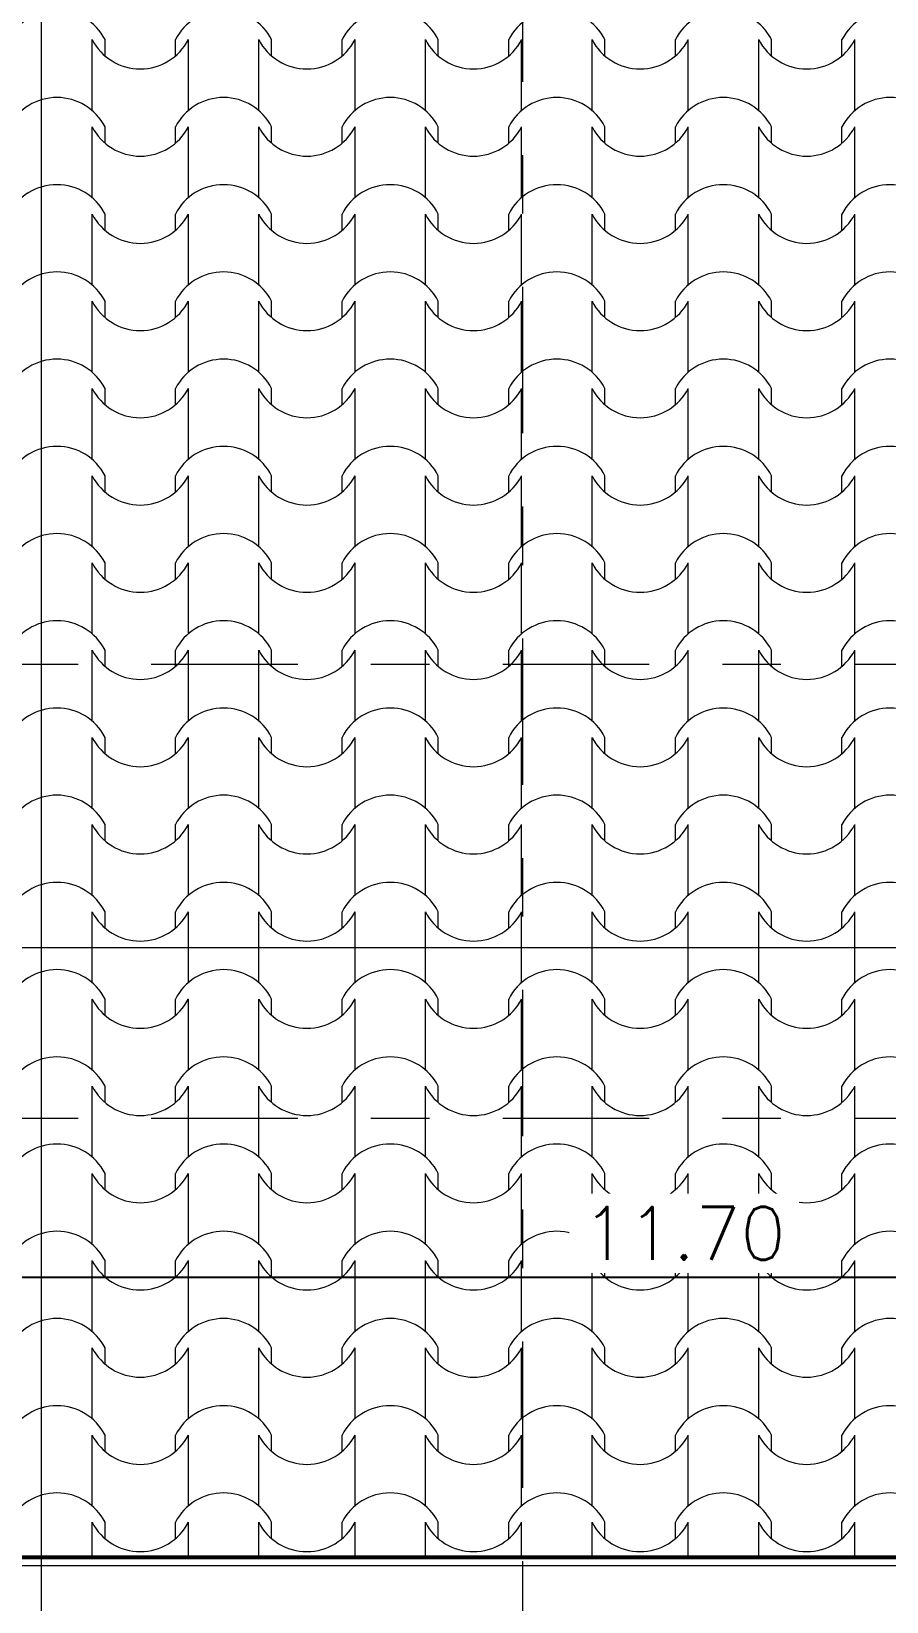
# Model space of a CAD drawing. Header units: metres. Extents: x -50 to 76, y -61 to 14.
# Drawn here: x 54.697 to 56.157, y -4.425 to -1.745 of the extents above; entities that cross this region are included whole.
import ezdxf

# ---------------------------------------------------------------- set-up
doc = ezdxf.new("R2010")
doc.units = ezdxf.units.M
doc.header["$MEASUREMENT"] = 0
doc.linetypes.add('CENTERX2', pattern=[4, 2.5, -0.5, 0.5, -0.5])
doc.linetypes.add('DASHDOT2', pattern=[0.5, 0.25, -0.125, 0, -0.125])
for name, color, linetype, lineweight in [('1 CORTES', 113, 'Continuous', 18), ('1 CUBIERTAS', 226, 'Continuous', 53), ('COTAS', 251, 'Continuous', 35), ('EJES', 251, 'CENTERX2', 0)]:
    doc.layers.add(name, color=color, linetype=linetype, lineweight=lineweight)
doc.layers.add('Nuevo_Estructura Compleja - Cubiertas', color=7, linetype='Continuous')
doc.layers.add('Nuevo_Estructura Compleja - Cubiertas_Pluma_Nº__92', color=7, linetype='Continuous', lineweight=13, true_color=0xbf8080)
doc.styles.add('cotas', font='romans.shx')
doc.dimstyles.new('COT-50', dxfattribs={"dimscale": 0.5, "dimtxt": 0.18, "dimasz": 0.05, "dimexe": 0.08, "dimexo": 0.1, "dimgap": 0.06, "dimtad": 1, "dimzin": 4, "dimdsep": 46, "dimtxsty": 'cotas', "dimblk1": 'COTA', "dimblk2": 'COTA', "dimsah": 1, "dimcen": 0.09, "dimse1": 1, "dimse2": 1, "dimclrd": 256, "dimclre": 253, "dimclrt": 14, "dimadec": 0, "dimazin": 0, "dimtfac": 1, "dimtix": 1, "dimtmove": 0, "dimatfit": 3, "dimldrblk": 'COTA', "dimfxl": 1, "dimtfill": 1, "dimtfillclr": 256, "dimtolj": 1, "dimtzin": 12, "dimarcsym": 0})

# ---------------------------------------------------------------- blocks, each defined once
blk = doc.blocks.new('*X26')
at = {"layer": 'Nuevo_Estructura Compleja - Cubiertas_Pluma_Nº__92', "color": 23, "linetype": 'Continuous', "lineweight": 13, "true_color": 0xbf8080}
for p, q in [((0.4894, -1.8192), (0.4894, -1.7588)), ((0.5114, -1.7865), (0.5114, -1.7588)), ((0.6317, -1.7865), (0.6317, -1.7588)), ((0.6537, -1.8192), (0.6537, -1.7588)), ((0.7739, -1.8192), (0.7739, -1.7588)), ((0.7959, -1.7865), (0.7959, -1.7588)), ((0.9162, -1.7865), (0.9162, -1.7588)), ((0.9382, -1.8192), (0.9382, -1.7588)), ((1.0584, -1.8192), (1.0584, -1.7588)), ((1.0804, -1.7865), (1.0804, -1.7588)), ((1.2006, -1.7865), (1.2006, -1.7588)), ((1.2226, -1.8192), (1.2226, -1.7588)), ((1.3429, -1.8192), (1.3429, -1.7588)), ((1.3649, -1.7865), (1.3649, -1.7588)), ((1.4851, -1.7865), (1.4851, -1.7588)), ((1.5071, -1.8192), (1.5071, -1.7588)), ((1.6274, -1.8192), (1.6274, -1.7588)), ((1.6494, -1.7865), (1.6494, -1.7588)), ((1.7696, -1.7865), (1.7696, -1.7588)), ((1.7916, -1.8192), (1.7916, -1.7588)), ((0.4894, -1.8795), (0.4894, -1.8192)), ((0.6537, -1.8795), (0.6537, -1.8192)), ((0.7739, -1.8795), (0.7739, -1.8192)), ((0.9382, -1.8795), (0.9382, -1.8192)), ((1.0584, -1.8795), (1.0584, -1.8192)), ((1.2226, -1.8795), (1.2226, -1.8192)), ((1.3429, -1.8795), (1.3429, -1.8192)), ((1.5071, -1.8795), (1.5071, -1.8192)), ((1.6274, -1.8795), (1.6274, -1.8192)), ((1.7916, -1.8795), (1.7916, -1.8192)), ((0.4894, -1.968), (0.4894, -1.9077)), ((0.5114, -1.9354), (0.5114, -1.9077)), ((0.6317, -1.9354), (0.6317, -1.9077)), ((0.6537, -1.968), (0.6537, -1.9077)), ((0.7739, -1.968), (0.7739, -1.9077)), ((0.7959, -1.9354), (0.7959, -1.9077)), ((0.9162, -1.9354), (0.9162, -1.9077)), ((0.9382, -1.968), (0.9382, -1.9077)), ((1.0584, -1.968), (1.0584, -1.9077)), ((1.0804, -1.9354), (1.0804, -1.9077)), ((1.2006, -1.9354), (1.2006, -1.9077)), ((1.2226, -1.968), (1.2226, -1.9077)), ((1.3429, -1.968), (1.3429, -1.9077)), ((1.3649, -1.9354), (1.3649, -1.9077)), ((1.4851, -1.9354), (1.4851, -1.9077)), ((1.5071, -1.968), (1.5071, -1.9077)), ((1.6274, -1.968), (1.6274, -1.9077)), ((1.6494, -1.9354), (1.6494, -1.9077)), ((1.7696, -1.9354), (1.7696, -1.9077)), ((1.7916, -1.968), (1.7916, -1.9077)), ((0.4894, -2.0284), (0.4894, -1.968)), ((0.6537, -2.0284), (0.6537, -1.968)), ((0.7739, -2.0284), (0.7739, -1.968)), ((0.9382, -2.0284), (0.9382, -1.968)), ((1.0584, -2.0284), (1.0584, -1.968)), ((1.2226, -2.0284), (1.2226, -1.968)), ((1.3429, -2.0284), (1.3429, -1.968)), ((1.5071, -2.0284), (1.5071, -1.968)), ((1.6274, -2.0284), (1.6274, -1.968)), ((1.7916, -2.0284), (1.7916, -1.968)), ((0.4894, -2.1169), (0.4894, -2.0565)), ((0.5114, -2.0843), (0.5114, -2.0565)), ((0.6317, -2.0843), (0.6317, -2.0565)), ((0.6537, -2.1169), (0.6537, -2.0565)), ((0.7739, -2.1169), (0.7739, -2.0565)), ((0.7959, -2.0843), (0.7959, -2.0565)), ((0.9162, -2.0843), (0.9162, -2.0565)), ((0.9382, -2.1169), (0.9382, -2.0565)), ((1.0584, -2.1169), (1.0584, -2.0565)), ((1.0804, -2.0843), (1.0804, -2.0565)), ((1.2006, -2.0843), (1.2006, -2.0565)), ((1.2226, -2.1169), (1.2226, -2.0565)), ((1.3429, -2.1169), (1.3429, -2.0565)), ((1.3649, -2.0843), (1.3649, -2.0565)), ((1.4851, -2.0843), (1.4851, -2.0565)), ((1.5071, -2.1169), (1.5071, -2.0565)), ((1.6274, -2.1169), (1.6274, -2.0565)), ((1.6494, -2.0843), (1.6494, -2.0565)), ((1.7696, -2.0843), (1.7696, -2.0565)), ((1.7916, -2.1169), (1.7916, -2.0565)), ((0.4894, -2.1773), (0.4894, -2.1169)), ((0.6537, -2.1773), (0.6537, -2.1169)), ((0.7739, -2.1773), (0.7739, -2.1169)), ((0.9382, -2.1773), (0.9382, -2.1169)), ((1.0584, -2.1773), (1.0584, -2.1169)), ((1.2226, -2.1773), (1.2226, -2.1169)), ((1.3429, -2.1773), (1.3429, -2.1169)), ((1.5071, -2.1773), (1.5071, -2.1169)), ((1.6274, -2.1773), (1.6274, -2.1169)), ((1.7916, -2.1773), (1.7916, -2.1169)), ((0.4894, -2.2658), (0.4894, -2.2054)), ((0.5114, -2.2332), (0.5114, -2.2054)), ((0.6317, -2.2332), (0.6317, -2.2054)), ((0.6537, -2.2658), (0.6537, -2.2054)), ((0.7739, -2.2658), (0.7739, -2.2054)), ((0.7959, -2.2332), (0.7959, -2.2054)), ((0.9162, -2.2332), (0.9162, -2.2054)), ((0.9382, -2.2658), (0.9382, -2.2054)), ((1.0584, -2.2658), (1.0584, -2.2054)), ((1.0804, -2.2332), (1.0804, -2.2054)), ((1.2006, -2.2332), (1.2006, -2.2054)), ((1.2226, -2.2658), (1.2226, -2.2054)), ((1.3429, -2.2658), (1.3429, -2.2054)), ((1.3649, -2.2332), (1.3649, -2.2054)), ((1.4851, -2.2332), (1.4851, -2.2054)), ((1.5071, -2.2658), (1.5071, -2.2054)), ((1.6274, -2.2658), (1.6274, -2.2054)), ((1.6494, -2.2332), (1.6494, -2.2054)), ((1.7696, -2.2332), (1.7696, -2.2054)), ((1.7916, -2.2658), (1.7916, -2.2054)), ((0.4894, -2.3262), (0.4894, -2.2658)), ((0.6537, -2.3262), (0.6537, -2.2658)), ((0.7739, -2.3262), (0.7739, -2.2658)), ((0.9382, -2.3262), (0.9382, -2.2658)), ((1.0584, -2.3262), (1.0584, -2.2658)), ((1.2226, -2.3262), (1.2226, -2.2658)), ((1.3429, -2.3262), (1.3429, -2.2658)), ((1.5071, -2.3262), (1.5071, -2.2658)), ((1.6274, -2.3262), (1.6274, -2.2658)), ((1.7916, -2.3262), (1.7916, -2.2658)), ((0.4894, -2.4147), (0.4894, -2.3543)), ((0.5114, -2.382), (0.5114, -2.3543)), ((0.6317, -2.382), (0.6317, -2.3543)), ((0.6537, -2.4147), (0.6537, -2.3543)), ((0.7739, -2.4147), (0.7739, -2.3543)), ((0.7959, -2.382), (0.7959, -2.3543)), ((0.9162, -2.382), (0.9162, -2.3543)), ((0.9382, -2.4147), (0.9382, -2.3543)), ((1.0584, -2.4147), (1.0584, -2.3543)), ((1.0804, -2.382), (1.0804, -2.3543)), ((1.2006, -2.382), (1.2006, -2.3543)), ((1.2226, -2.4147), (1.2226, -2.3543)), ((1.3429, -2.4147), (1.3429, -2.3543)), ((1.3649, -2.382), (1.3649, -2.3543)), ((1.4851, -2.382), (1.4851, -2.3543)), ((1.5071, -2.4147), (1.5071, -2.3543)), ((1.6274, -2.4147), (1.6274, -2.3543)), ((1.6494, -2.382), (1.6494, -2.3543)), ((1.7696, -2.382), (1.7696, -2.3543)), ((1.7916, -2.4147), (1.7916, -2.3543)), ((0.4894, -2.475), (0.4894, -2.4147)), ((0.6537, -2.475), (0.6537, -2.4147)), ((0.7739, -2.475), (0.7739, -2.4147)), ((0.9382, -2.475), (0.9382, -2.4147)), ((1.0584, -2.475), (1.0584, -2.4147)), ((1.2226, -2.475), (1.2226, -2.4147)), ((1.3429, -2.475), (1.3429, -2.4147)), ((1.5071, -2.475), (1.5071, -2.4147)), ((1.6274, -2.475), (1.6274, -2.4147)), ((1.7916, -2.475), (1.7916, -2.4147)), ((0.4894, -2.5635), (0.4894, -2.5031)), ((0.5114, -2.5309), (0.5114, -2.5031)), ((0.6317, -2.5309), (0.6317, -2.5031)), ((0.6537, -2.5635), (0.6537, -2.5031)), ((0.7739, -2.5635), (0.7739, -2.5031)), ((0.7959, -2.5309), (0.7959, -2.5031)), ((0.9162, -2.5309), (0.9162, -2.5031)), ((0.9382, -2.5635), (0.9382, -2.5031)), ((1.0584, -2.5635), (1.0584, -2.5031)), ((1.0804, -2.5309), (1.0804, -2.5031)), ((1.2006, -2.5309), (1.2006, -2.5031)), ((1.2226, -2.5635), (1.2226, -2.5031)), ((1.3429, -2.5635), (1.3429, -2.5031)), ((1.3649, -2.5309), (1.3649, -2.5031)), ((1.4851, -2.5309), (1.4851, -2.5031)), ((1.5071, -2.5635), (1.5071, -2.5031)), ((1.6274, -2.5635), (1.6274, -2.5031)), ((1.6494, -2.5309), (1.6494, -2.5031)), ((1.7696, -2.5309), (1.7696, -2.5031)), ((1.7916, -2.5635), (1.7916, -2.5031)), ((0.4894, -2.6239), (0.4894, -2.5635)), ((0.6537, -2.6239), (0.6537, -2.5635)), ((0.7739, -2.6239), (0.7739, -2.5635)), ((0.9382, -2.6239), (0.9382, -2.5635)), ((1.0584, -2.6239), (1.0584, -2.5635)), ((1.2226, -2.6239), (1.2226, -2.5635)), ((1.3429, -2.6239), (1.3429, -2.5635)), ((1.5071, -2.6239), (1.5071, -2.5635)), ((1.6274, -2.6239), (1.6274, -2.5635)), ((1.7916, -2.6239), (1.7916, -2.5635)), ((0.4894, -2.7124), (0.4894, -2.652)), ((0.5114, -2.6798), (0.5114, -2.652)), ((0.6317, -2.6798), (0.6317, -2.652)), ((0.6537, -2.7124), (0.6537, -2.652)), ((0.7739, -2.7124), (0.7739, -2.652)), ((0.7959, -2.6798), (0.7959, -2.652)), ((0.9162, -2.6798), (0.9162, -2.652)), ((0.9382, -2.7124), (0.9382, -2.652)), ((1.0584, -2.7124), (1.0584, -2.652)), ((1.0804, -2.6798), (1.0804, -2.652)), ((1.2006, -2.6798), (1.2006, -2.652)), ((1.2226, -2.7124), (1.2226, -2.652)), ((1.3429, -2.7124), (1.3429, -2.652)), ((1.3649, -2.6798), (1.3649, -2.652)), ((1.4851, -2.6798), (1.4851, -2.652)), ((1.5071, -2.7124), (1.5071, -2.652)), ((1.6274, -2.7124), (1.6274, -2.652)), ((1.6494, -2.6798), (1.6494, -2.652)), ((1.7696, -2.6798), (1.7696, -2.652)), ((1.7916, -2.7124), (1.7916, -2.652)), ((0.4894, -2.7728), (0.4894, -2.7124)), ((0.6537, -2.7728), (0.6537, -2.7124)), ((0.7739, -2.7728), (0.7739, -2.7124)), ((0.9382, -2.7728), (0.9382, -2.7124)), ((1.0584, -2.7728), (1.0584, -2.7124)), ((1.2226, -2.7728), (1.2226, -2.7124)), ((1.3429, -2.7728), (1.3429, -2.7124)), ((1.5071, -2.7728), (1.5071, -2.7124)), ((1.6274, -2.7728), (1.6274, -2.7124)), ((1.7916, -2.7728), (1.7916, -2.7124)), ((0.4894, -2.8613), (0.4894, -2.8009)), ((0.5114, -2.8287), (0.5114, -2.8009)), ((0.6317, -2.8287), (0.6317, -2.8009)), ((0.6537, -2.8613), (0.6537, -2.8009)), ((0.7739, -2.8613), (0.7739, -2.8009)), ((0.7959, -2.8287), (0.7959, -2.8009)), ((0.9162, -2.8287), (0.9162, -2.8009)), ((0.9382, -2.8613), (0.9382, -2.8009)), ((1.0584, -2.8613), (1.0584, -2.8009)), ((1.0804, -2.8287), (1.0804, -2.8009)), ((1.2006, -2.8287), (1.2006, -2.8009)), ((1.2226, -2.8613), (1.2226, -2.8009)), ((1.3429, -2.8613), (1.3429, -2.8009)), ((1.3649, -2.8287), (1.3649, -2.8009)), ((1.4851, -2.8287), (1.4851, -2.8009)), ((1.5071, -2.8613), (1.5071, -2.8009)), ((1.6274, -2.8613), (1.6274, -2.8009)), ((1.6494, -2.8287), (1.6494, -2.8009)), ((1.7696, -2.8287), (1.7696, -2.8009)), ((1.7916, -2.8613), (1.7916, -2.8009)), ((0.4894, -2.9216), (0.4894, -2.8613)), ((0.6537, -2.9216), (0.6537, -2.8613)), ((0.7739, -2.9216), (0.7739, -2.8613)), ((0.9382, -2.9216), (0.9382, -2.8613)), ((1.0584, -2.9216), (1.0584, -2.8613)), ((1.2226, -2.9216), (1.2226, -2.8613)), ((1.3429, -2.9216), (1.3429, -2.8613)), ((1.5071, -2.9216), (1.5071, -2.8613)), ((1.6274, -2.9216), (1.6274, -2.8613)), ((1.7916, -2.9216), (1.7916, -2.8613)), ((0.4894, -3.0101), (0.4894, -2.9498)), ((0.5114, -2.9775), (0.5114, -2.9498)), ((0.6317, -2.9775), (0.6317, -2.9498)), ((0.6537, -3.0101), (0.6537, -2.9498)), ((0.7739, -3.0101), (0.7739, -2.9498)), ((0.7959, -2.9775), (0.7959, -2.9498)), ((0.9162, -2.9775), (0.9162, -2.9498)), ((0.9382, -3.0101), (0.9382, -2.9498)), ((1.0584, -3.0101), (1.0584, -2.9498)), ((1.0804, -2.9775), (1.0804, -2.9498)), ((1.2006, -2.9775), (1.2006, -2.9498)), ((1.2226, -3.0101), (1.2226, -2.9498)), ((1.3429, -3.0101), (1.3429, -2.9498)), ((1.3649, -2.9775), (1.3649, -2.9498)), ((1.4851, -2.9775), (1.4851, -2.9498)), ((1.5071, -3.0101), (1.5071, -2.9498)), ((1.6274, -3.0101), (1.6274, -2.9498)), ((1.6494, -2.9775), (1.6494, -2.9498)), ((1.7696, -2.9775), (1.7696, -2.9498)), ((1.7916, -3.0101), (1.7916, -2.9498)), ((0.4894, -3.0705), (0.4894, -3.0101)), ((0.6537, -3.0705), (0.6537, -3.0101)), ((0.7739, -3.0705), (0.7739, -3.0101)), ((0.9382, -3.0705), (0.9382, -3.0101)), ((1.0584, -3.0705), (1.0584, -3.0101)), ((1.2226, -3.0705), (1.2226, -3.0101)), ((1.3429, -3.0705), (1.3429, -3.0101)), ((1.5071, -3.0705), (1.5071, -3.0101)), ((1.6274, -3.0705), (1.6274, -3.0101)), ((1.7916, -3.0705), (1.7916, -3.0101)), ((0.4894, -3.159), (0.4894, -3.0986)), ((0.5114, -3.1264), (0.5114, -3.0986)), ((0.6317, -3.1264), (0.6317, -3.0986)), ((0.6537, -3.159), (0.6537, -3.0986)), ((0.7739, -3.159), (0.7739, -3.0986)), ((0.7959, -3.1264), (0.7959, -3.0986)), ((0.9162, -3.1264), (0.9162, -3.0986)), ((0.9382, -3.159), (0.9382, -3.0986)), ((1.0584, -3.159), (1.0584, -3.0986)), ((1.0804, -3.1264), (1.0804, -3.0986)), ((1.2006, -3.1264), (1.2006, -3.0986)), ((1.2226, -3.159), (1.2226, -3.0986)), ((1.3429, -3.159), (1.3429, -3.0986)), ((1.3649, -3.1264), (1.3649, -3.0986)), ((1.4851, -3.1264), (1.4851, -3.0986)), ((1.5071, -3.159), (1.5071, -3.0986)), ((1.6274, -3.159), (1.6274, -3.0986)), ((1.6494, -3.1264), (1.6494, -3.0986)), ((1.7696, -3.1264), (1.7696, -3.0986)), ((1.7916, -3.159), (1.7916, -3.0986)), ((0.4894, -3.2194), (0.4894, -3.159)), ((0.6537, -3.2194), (0.6537, -3.159)), ((0.7739, -3.2194), (0.7739, -3.159)), ((0.9382, -3.2194), (0.9382, -3.159)), ((1.0584, -3.2194), (1.0584, -3.159)), ((1.2226, -3.2194), (1.2226, -3.159)), ((1.3429, -3.2194), (1.3429, -3.159)), ((1.5071, -3.2194), (1.5071, -3.159)), ((1.6274, -3.2194), (1.6274, -3.159)), ((1.7916, -3.2194), (1.7916, -3.159)), ((0.4894, -3.3079), (0.4894, -3.2475)), ((0.5114, -3.2753), (0.5114, -3.2475)), ((0.6317, -3.2753), (0.6317, -3.2475)), ((0.6537, -3.3079), (0.6537, -3.2475)), ((0.7739, -3.3079), (0.7739, -3.2475)), ((0.7959, -3.2753), (0.7959, -3.2475)), ((0.9162, -3.2753), (0.9162, -3.2475)), ((0.9382, -3.3079), (0.9382, -3.2475)), ((1.0584, -3.3079), (1.0584, -3.2475)), ((1.0804, -3.2753), (1.0804, -3.2475)), ((1.2006, -3.2753), (1.2006, -3.2475)), ((1.2226, -3.3079), (1.2226, -3.2475)), ((1.3429, -3.3079), (1.3429, -3.2475)), ((1.3649, -3.2753), (1.3649, -3.2475)), ((1.4851, -3.2753), (1.4851, -3.2475)), ((1.5071, -3.3079), (1.5071, -3.2475)), ((1.6274, -3.3079), (1.6274, -3.2475)), ((1.6494, -3.2753), (1.6494, -3.2475)), ((1.7696, -3.2753), (1.7696, -3.2475)), ((1.7916, -3.3079), (1.7916, -3.2475)), ((0.4894, -3.3683), (0.4894, -3.3079)), ((0.6537, -3.3683), (0.6537, -3.3079)), ((0.7739, -3.3683), (0.7739, -3.3079)), ((0.9382, -3.3683), (0.9382, -3.3079)), ((1.0584, -3.3683), (1.0584, -3.3079)), ((1.2226, -3.3683), (1.2226, -3.3079)), ((1.3429, -3.3683), (1.3429, -3.3079)), ((1.5071, -3.3683), (1.5071, -3.3079)), ((1.6274, -3.3683), (1.6274, -3.3079)), ((1.7916, -3.3683), (1.7916, -3.3079)), ((0.4894, -3.4568), (0.4894, -3.3964)), ((0.5114, -3.4241), (0.5114, -3.3964)), ((0.6317, -3.4241), (0.6317, -3.3964)), ((0.6537, -3.4568), (0.6537, -3.3964)), ((0.7739, -3.4568), (0.7739, -3.3964)), ((0.7959, -3.4241), (0.7959, -3.3964)), ((0.9162, -3.4241), (0.9162, -3.3964)), ((0.9382, -3.4568), (0.9382, -3.3964)), ((1.0584, -3.4568), (1.0584, -3.3964)), ((1.0804, -3.4241), (1.0804, -3.3964)), ((1.2006, -3.4241), (1.2006, -3.3964)), ((1.2226, -3.4568), (1.2226, -3.3964)), ((1.3429, -3.4568), (1.3429, -3.3964)), ((1.3649, -3.4241), (1.3649, -3.3964)), ((1.4851, -3.4241), (1.4851, -3.3964)), ((1.5071, -3.4568), (1.5071, -3.3964)), ((1.6274, -3.4568), (1.6274, -3.3964)), ((1.6494, -3.4241), (1.6494, -3.3964)), ((1.7696, -3.4241), (1.7696, -3.3964)), ((1.7916, -3.4568), (1.7916, -3.3964)), ((0.4894, -3.5171), (0.4894, -3.4568)), ((0.6537, -3.5171), (0.6537, -3.4568)), ((0.7739, -3.5171), (0.7739, -3.4568)), ((0.9382, -3.5171), (0.9382, -3.4568)), ((1.0584, -3.5171), (1.0584, -3.4568)), ((1.2226, -3.5171), (1.2226, -3.4568)), ((1.3429, -3.5171), (1.3429, -3.4568)), ((1.5071, -3.5171), (1.5071, -3.4568)), ((1.6274, -3.5171), (1.6274, -3.4568)), ((1.7916, -3.5171), (1.7916, -3.4568)), ((0.4894, -3.6056), (0.4894, -3.5453)), ((0.5114, -3.573), (0.5114, -3.5453)), ((0.6317, -3.573), (0.6317, -3.5453)), ((0.6537, -3.6056), (0.6537, -3.5453)), ((0.7739, -3.6056), (0.7739, -3.5453)), ((0.7959, -3.573), (0.7959, -3.5453)), ((0.9162, -3.573), (0.9162, -3.5453)), ((0.9382, -3.6056), (0.9382, -3.5453)), ((1.0584, -3.6056), (1.0584, -3.5453)), ((1.0804, -3.573), (1.0804, -3.5453)), ((1.2006, -3.573), (1.2006, -3.5453)), ((1.2226, -3.6056), (1.2226, -3.5453)), ((1.3429, -3.6056), (1.3429, -3.5453)), ((1.3649, -3.573), (1.3649, -3.5453)), ((1.4851, -3.573), (1.4851, -3.5453)), ((1.5071, -3.6056), (1.5071, -3.5453)), ((1.6274, -3.6056), (1.6274, -3.5453)), ((1.6494, -3.573), (1.6494, -3.5453)), ((1.7696, -3.573), (1.7696, -3.5453)), ((1.7916, -3.6056), (1.7916, -3.5453)), ((0.4894, -3.666), (0.4894, -3.6056)), ((0.6537, -3.666), (0.6537, -3.6056)), ((0.7739, -3.666), (0.7739, -3.6056)), ((0.9382, -3.666), (0.9382, -3.6056)), ((1.0584, -3.666), (1.0584, -3.6056)), ((1.2226, -3.666), (1.2226, -3.6056)), ((1.3429, -3.666), (1.3429, -3.6056)), ((1.5071, -3.666), (1.5071, -3.6056)), ((1.6274, -3.666), (1.6274, -3.6056)), ((1.7916, -3.666), (1.7916, -3.6056)), ((0.4894, -3.7545), (0.4894, -3.6941)), ((0.5114, -3.7219), (0.5114, -3.6941)), ((0.6317, -3.7219), (0.6317, -3.6941)), ((0.6537, -3.7545), (0.6537, -3.6941)), ((0.7739, -3.7545), (0.7739, -3.6941)), ((0.7959, -3.7219), (0.7959, -3.6941)), ((0.9162, -3.7219), (0.9162, -3.6941)), ((0.9382, -3.7545), (0.9382, -3.6941)), ((1.0584, -3.7545), (1.0584, -3.6941)), ((1.0804, -3.7219), (1.0804, -3.6941)), ((1.2006, -3.7219), (1.2006, -3.6941)), ((1.2226, -3.7545), (1.2226, -3.6941)), ((1.3429, -3.7545), (1.3429, -3.6941)), ((1.3649, -3.7219), (1.3649, -3.6941)), ((1.4851, -3.7219), (1.4851, -3.6941)), ((1.5071, -3.7545), (1.5071, -3.6941)), ((1.6274, -3.7545), (1.6274, -3.6941)), ((1.6494, -3.7219), (1.6494, -3.6941)), ((1.7696, -3.7219), (1.7696, -3.6941)), ((1.7916, -3.7545), (1.7916, -3.6941)), ((0.4894, -3.8149), (0.4894, -3.7545)), ((0.6537, -3.8149), (0.6537, -3.7545)), ((0.7739, -3.8149), (0.7739, -3.7545)), ((0.9382, -3.8149), (0.9382, -3.7545)), ((1.0584, -3.8149), (1.0584, -3.7545)), ((1.2226, -3.8149), (1.2226, -3.7545)), ((1.3429, -3.8149), (1.3429, -3.7545)), ((1.5071, -3.8149), (1.5071, -3.7545)), ((1.6274, -3.8149), (1.6274, -3.7545)), ((1.7916, -3.8149), (1.7916, -3.7545)), ((0.4894, -3.9034), (0.4894, -3.843)), ((0.5114, -3.8708), (0.5114, -3.843)), ((0.6317, -3.8708), (0.6317, -3.843)), ((0.6537, -3.9034), (0.6537, -3.843)), ((0.7739, -3.9034), (0.7739, -3.843)), ((0.7959, -3.8708), (0.7959, -3.843)), ((0.9162, -3.8708), (0.9162, -3.843)), ((0.9382, -3.9034), (0.9382, -3.843)), ((1.0584, -3.9034), (1.0584, -3.843)), ((1.0804, -3.8708), (1.0804, -3.843)), ((1.2006, -3.8708), (1.2006, -3.843)), ((1.2226, -3.9034), (1.2226, -3.843)), ((1.3429, -3.9034), (1.3429, -3.843)), ((1.3649, -3.8708), (1.3649, -3.843)), ((1.4851, -3.8708), (1.4851, -3.843)), ((1.5071, -3.9034), (1.5071, -3.843)), ((1.6274, -3.9034), (1.6274, -3.843)), ((1.6494, -3.8708), (1.6494, -3.843)), ((1.7696, -3.8708), (1.7696, -3.843)), ((1.7916, -3.9034), (1.7916, -3.843)), ((0.4894, -3.9638), (0.4894, -3.9034)), ((0.6537, -3.9638), (0.6537, -3.9034)), ((0.7739, -3.9638), (0.7739, -3.9034)), ((0.9382, -3.9638), (0.9382, -3.9034)), ((1.0584, -3.9638), (1.0584, -3.9034)), ((1.2226, -3.9638), (1.2226, -3.9034)), ((1.3429, -3.9638), (1.3429, -3.9034)), ((1.5071, -3.9638), (1.5071, -3.9034)), ((1.6274, -3.9638), (1.6274, -3.9034)), ((1.7916, -3.9638), (1.7916, -3.9034)), ((0.4894, -4.0523), (0.4894, -3.9919)), ((0.5114, -4.0196), (0.5114, -3.9919)), ((0.6317, -4.0196), (0.6317, -3.9919)), ((0.6537, -4.0523), (0.6537, -3.9919)), ((0.7739, -4.0523), (0.7739, -3.9919)), ((0.7959, -4.0196), (0.7959, -3.9919)), ((0.9162, -4.0196), (0.9162, -3.9919)), ((0.9382, -4.0523), (0.9382, -3.9919)), ((1.0584, -4.0523), (1.0584, -3.9919)), ((1.0804, -4.0196), (1.0804, -3.9919)), ((1.2006, -4.0196), (1.2006, -3.9919)), ((1.2226, -4.0523), (1.2226, -3.9919)), ((1.3429, -4.0523), (1.3429, -3.9919)), ((1.3649, -4.0196), (1.3649, -3.9919)), ((1.4851, -4.0196), (1.4851, -3.9919)), ((1.5071, -4.0523), (1.5071, -3.9919)), ((1.6274, -4.0523), (1.6274, -3.9919)), ((1.6494, -4.0196), (1.6494, -3.9919)), ((1.7696, -4.0196), (1.7696, -3.9919)), ((1.7916, -4.0523), (1.7916, -3.9919)), ((0.4894, -4.1126), (0.4894, -4.0523)), ((0.6537, -4.1126), (0.6537, -4.0523)), ((0.7739, -4.1126), (0.7739, -4.0523)), ((0.9382, -4.1126), (0.9382, -4.0523)), ((1.0584, -4.1126), (1.0584, -4.0523)), ((1.2226, -4.1126), (1.2226, -4.0523)), ((1.3429, -4.1126), (1.3429, -4.0523)), ((1.5071, -4.1126), (1.5071, -4.0523)), ((1.6274, -4.1126), (1.6274, -4.0523)), ((1.7916, -4.1126), (1.7916, -4.0523)), ((0.4894, -4.2011), (0.4894, -4.1408)), ((0.5114, -4.1685), (0.5114, -4.1408)), ((0.6317, -4.1685), (0.6317, -4.1408)), ((0.6537, -4.2011), (0.6537, -4.1408)), ((0.7739, -4.2011), (0.7739, -4.1408)), ((0.7959, -4.1685), (0.7959, -4.1408)), ((0.9162, -4.1685), (0.9162, -4.1408)), ((0.9382, -4.2011), (0.9382, -4.1408)), ((1.0584, -4.2011), (1.0584, -4.1408)), ((1.0804, -4.1685), (1.0804, -4.1408)), ((1.2006, -4.1685), (1.2006, -4.1408)), ((1.2226, -4.2011), (1.2226, -4.1408)), ((1.3429, -4.2011), (1.3429, -4.1408)), ((1.3649, -4.1685), (1.3649, -4.1408)), ((1.4851, -4.1685), (1.4851, -4.1408)), ((1.5071, -4.2011), (1.5071, -4.1408)), ((1.6274, -4.2011), (1.6274, -4.1408)), ((1.6494, -4.1685), (1.6494, -4.1408)), ((1.7696, -4.1685), (1.7696, -4.1408)), ((1.7916, -4.2011), (1.7916, -4.1408)), ((0.4894, -4.2615), (0.4894, -4.2011)), ((0.6537, -4.2615), (0.6537, -4.2011)), ((0.7739, -4.2615), (0.7739, -4.2011)), ((0.9382, -4.2615), (0.9382, -4.2011)), ((1.0584, -4.2615), (1.0584, -4.2011)), ((1.2226, -4.2615), (1.2226, -4.2011)), ((1.3429, -4.2615), (1.3429, -4.2011)), ((1.5071, -4.2615), (1.5071, -4.2011)), ((1.6274, -4.2615), (1.6274, -4.2011)), ((1.7916, -4.2615), (1.7916, -4.2011)), ((0.4894, -4.35), (0.4894, -4.2896)), ((0.5114, -4.3174), (0.5114, -4.2896)), ((0.6317, -4.3174), (0.6317, -4.2896)), ((0.6537, -4.35), (0.6537, -4.2896)), ((0.7739, -4.35), (0.7739, -4.2896)), ((0.7959, -4.3174), (0.7959, -4.2896)), ((0.9162, -4.3174), (0.9162, -4.2896)), ((0.9382, -4.35), (0.9382, -4.2896)), ((1.0584, -4.35), (1.0584, -4.2896)), ((1.0804, -4.3174), (1.0804, -4.2896)), ((1.2006, -4.3174), (1.2006, -4.2896)), ((1.2226, -4.35), (1.2226, -4.2896)), ((1.3429, -4.35), (1.3429, -4.2896)), ((1.3649, -4.3174), (1.3649, -4.2896)), ((1.4851, -4.3174), (1.4851, -4.2896)), ((1.5071, -4.35), (1.5071, -4.2896)), ((1.6274, -4.35), (1.6274, -4.2896)), ((1.6494, -4.3174), (1.6494, -4.2896)), ((1.7696, -4.3174), (1.7696, -4.2896)), ((1.7916, -4.35), (1.7916, -4.2896))]:
    blk.add_line(p, q, dxfattribs=at)
for centre, major_axis, start_param, end_param in [((0.4293, -1.7997), (0.0919, 0), 0.466079, 2.675513), ((0.7138, -1.7997), (0.0919, 0), 0.466079, 2.675513), ((0.9983, -1.7997), (0.0919, 0), 0.466079, 2.675513), ((1.2828, -1.7997), (0.0919, 0), 0.466079, 2.675513), ((1.5672, -1.7997), (0.0919, 0), 0.466079, 2.675513), ((1.8517, -1.7997), (0.0919, 0), 0.466079, 2.675513), ((0.5718, -1.7172), (0.0925, 0), 3.612631, 4.709413), ((0.5713, -1.7172), (0.0925, 0), 4.715365, 5.812147), ((0.8563, -1.7172), (0.0925, 0), 3.612631, 4.709413), ((0.8558, -1.7172), (0.0925, 0), 4.715365, 5.812147), ((1.1408, -1.7172), (0.0925, 0), 3.612631, 4.709413), ((1.1402, -1.7172), (0.0925, 0), 4.715365, 5.812147), ((1.4253, -1.7172), (0.0925, 0), 3.612631, 4.709413), ((1.4247, -1.7172), (0.0925, 0), 4.715365, 5.812147), ((1.7098, -1.7172), (0.0925, 0), 3.612631, 4.709413), ((1.7092, -1.7172), (0.0925, 0), 4.715365, 5.812147), ((0.4293, -1.9486), (0.0919, 0), 0.466079, 2.675513), ((0.7138, -1.9486), (0.0919, 0), 0.466079, 2.675513), ((0.9983, -1.9486), (0.0919, 0), 0.466079, 2.675513), ((1.2828, -1.9486), (0.0919, 0), 0.466079, 2.675513), ((1.5672, -1.9486), (0.0919, 0), 0.466079, 2.675513), ((1.8517, -1.9486), (0.0919, 0), 0.466079, 2.675513), ((0.5718, -1.8661), (0.0925, 0), 3.612631, 4.709413), ((0.5713, -1.8661), (0.0925, 0), 4.715365, 5.812147), ((0.8563, -1.8661), (0.0925, 0), 3.612631, 4.709413), ((0.8558, -1.8661), (0.0925, 0), 4.715365, 5.812147), ((1.1408, -1.8661), (0.0925, 0), 3.612631, 4.709413), ((1.1402, -1.8661), (0.0925, 0), 4.715365, 5.812147), ((1.4253, -1.8661), (0.0925, 0), 3.612631, 4.709413), ((1.4247, -1.8661), (0.0925, 0), 4.715365, 5.812147), ((1.7098, -1.8661), (0.0925, 0), 3.612631, 4.709413), ((1.7092, -1.8661), (0.0925, 0), 4.715365, 5.812147), ((0.4293, -2.0974), (0.0919, 0), 0.466079, 2.675513), ((0.7138, -2.0974), (0.0919, 0), 0.466079, 2.675513), ((0.9983, -2.0974), (0.0919, 0), 0.466079, 2.675513), ((1.2828, -2.0974), (0.0919, 0), 0.466079, 2.675513), ((1.5672, -2.0974), (0.0919, 0), 0.466079, 2.675513), ((1.8517, -2.0974), (0.0919, 0), 0.466079, 2.675513), ((0.5718, -2.015), (0.0925, 0), 3.612631, 4.709413), ((0.5713, -2.015), (0.0925, 0), 4.715365, 5.812147), ((0.8563, -2.015), (0.0925, 0), 3.612631, 4.709413), ((0.8558, -2.015), (0.0925, 0), 4.715365, 5.812147), ((1.1408, -2.015), (0.0925, 0), 3.612631, 4.709413), ((1.1402, -2.015), (0.0925, 0), 4.715365, 5.812147), ((1.4253, -2.015), (0.0925, 0), 3.612631, 4.709413), ((1.4247, -2.015), (0.0925, 0), 4.715365, 5.812147), ((1.7098, -2.015), (0.0925, 0), 3.612631, 4.709413), ((1.7092, -2.015), (0.0925, 0), 4.715365, 5.812147), ((0.4293, -2.2463), (0.0919, 0), 0.466079, 2.675513), ((0.7138, -2.2463), (0.0919, 0), 0.466079, 2.675513), ((0.9983, -2.2463), (0.0919, 0), 0.466079, 2.675513), ((1.2828, -2.2463), (0.0919, 0), 0.466079, 2.675513), ((1.5672, -2.2463), (0.0919, 0), 0.466079, 2.675513), ((1.8517, -2.2463), (0.0919, 0), 0.466079, 2.675513), ((0.5718, -2.1638), (0.0925, 0), 3.612631, 4.709413), ((0.5713, -2.1638), (0.0925, 0), 4.715365, 5.812147), ((0.8563, -2.1638), (0.0925, 0), 3.612631, 4.709413), ((0.8558, -2.1638), (0.0925, 0), 4.715365, 5.812147), ((1.1408, -2.1638), (0.0925, 0), 3.612631, 4.709413), ((1.1402, -2.1638), (0.0925, 0), 4.715365, 5.812147), ((1.4253, -2.1638), (0.0925, 0), 3.612631, 4.709413), ((1.4247, -2.1638), (0.0925, 0), 4.715365, 5.812147), ((1.7098, -2.1638), (0.0925, 0), 3.612631, 4.709413), ((1.7092, -2.1638), (0.0925, 0), 4.715365, 5.812147), ((0.4293, -2.3952), (0.0919, 0), 0.466079, 2.675513), ((0.7138, -2.3952), (0.0919, 0), 0.466079, 2.675513), ((0.9983, -2.3952), (0.0919, 0), 0.466079, 2.675513), ((1.2828, -2.3952), (0.0919, 0), 0.466079, 2.675513), ((1.5672, -2.3952), (0.0919, 0), 0.466079, 2.675513), ((1.8517, -2.3952), (0.0919, 0), 0.466079, 2.675513), ((0.5718, -2.3127), (0.0925, 0), 3.612631, 4.709413), ((0.5713, -2.3127), (0.0925, 0), 4.715365, 5.812147), ((0.8563, -2.3127), (0.0925, 0), 3.612631, 4.709413), ((0.8558, -2.3127), (0.0925, 0), 4.715365, 5.812147), ((1.1408, -2.3127), (0.0925, 0), 3.612631, 4.709413), ((1.1402, -2.3127), (0.0925, 0), 4.715365, 5.812147), ((1.4253, -2.3127), (0.0925, 0), 3.612631, 4.709413), ((1.4247, -2.3127), (0.0925, 0), 4.715365, 5.812147), ((1.7098, -2.3127), (0.0925, 0), 3.612631, 4.709413), ((1.7092, -2.3127), (0.0925, 0), 4.715365, 5.812147), ((0.4293, -2.5441), (0.0919, 0), 0.466079, 2.675513), ((0.7138, -2.5441), (0.0919, 0), 0.466079, 2.675513), ((0.9983, -2.5441), (0.0919, 0), 0.466079, 2.675513), ((1.2828, -2.5441), (0.0919, 0), 0.466079, 2.675513), ((1.5672, -2.5441), (0.0919, 0), 0.466079, 2.675513), ((1.8517, -2.5441), (0.0919, 0), 0.466079, 2.675513), ((0.5718, -2.4616), (0.0925, 0), 3.612631, 4.709413), ((0.5713, -2.4616), (0.0925, 0), 4.715365, 5.812147), ((0.8563, -2.4616), (0.0925, 0), 3.612631, 4.709413), ((0.8558, -2.4616), (0.0925, 0), 4.715365, 5.812147), ((1.1408, -2.4616), (0.0925, 0), 3.612631, 4.709413), ((1.1402, -2.4616), (0.0925, 0), 4.715365, 5.812147), ((1.4253, -2.4616), (0.0925, 0), 3.612631, 4.709413), ((1.4247, -2.4616), (0.0925, 0), 4.715365, 5.812147), ((1.7098, -2.4616), (0.0925, 0), 3.612631, 4.709413), ((1.7092, -2.4616), (0.0925, 0), 4.715365, 5.812147), ((0.4293, -2.6929), (0.0919, 0), 0.466079, 2.675513), ((0.7138, -2.6929), (0.0919, 0), 0.466079, 2.675513), ((0.9983, -2.6929), (0.0919, 0), 0.466079, 2.675513), ((1.2828, -2.6929), (0.0919, 0), 0.466079, 2.675513), ((1.5672, -2.6929), (0.0919, 0), 0.466079, 2.675513), ((1.8517, -2.6929), (0.0919, 0), 0.466079, 2.675513), ((0.5718, -2.6105), (0.0925, 0), 3.612631, 4.709413), ((0.5713, -2.6105), (0.0925, 0), 4.715365, 5.812147), ((0.8563, -2.6105), (0.0925, 0), 3.612631, 4.709413), ((0.8558, -2.6105), (0.0925, 0), 4.715365, 5.812147), ((1.1408, -2.6105), (0.0925, 0), 3.612631, 4.709413), ((1.1402, -2.6105), (0.0925, 0), 4.715365, 5.812147), ((1.4253, -2.6105), (0.0925, 0), 3.612631, 4.709413), ((1.4247, -2.6105), (0.0925, 0), 4.715365, 5.812147), ((1.7098, -2.6105), (0.0925, 0), 3.612631, 4.709413), ((1.7092, -2.6105), (0.0925, 0), 4.715365, 5.812147), ((0.4293, -2.8418), (0.0919, 0), 0.466079, 2.675513), ((0.7138, -2.8418), (0.0919, 0), 0.466079, 2.675513), ((0.9983, -2.8418), (0.0919, 0), 0.466079, 2.675513), ((1.2828, -2.8418), (0.0919, 0), 0.466079, 2.675513), ((1.5672, -2.8418), (0.0919, 0), 0.466079, 2.675513), ((1.8517, -2.8418), (0.0919, 0), 0.466079, 2.675513), ((0.5718, -2.7593), (0.0925, 0), 3.612631, 4.709413), ((0.5713, -2.7593), (0.0925, 0), 4.715365, 5.812147), ((0.8563, -2.7593), (0.0925, 0), 3.612631, 4.709413), ((0.8558, -2.7593), (0.0925, 0), 4.715365, 5.812147), ((1.1408, -2.7593), (0.0925, 0), 3.612631, 4.709413), ((1.1402, -2.7593), (0.0925, 0), 4.715365, 5.812147), ((1.4253, -2.7593), (0.0925, 0), 3.612631, 4.709413), ((1.4247, -2.7593), (0.0925, 0), 4.715365, 5.812147), ((1.7098, -2.7593), (0.0925, 0), 3.612631, 4.709413), ((1.7092, -2.7593), (0.0925, 0), 4.715365, 5.812147), ((0.4293, -2.9907), (0.0919, 0), 0.466079, 2.675513), ((0.7138, -2.9907), (0.0919, 0), 0.466079, 2.675513), ((0.9983, -2.9907), (0.0919, 0), 0.466079, 2.675513), ((1.2828, -2.9907), (0.0919, 0), 0.466079, 2.675513), ((1.5672, -2.9907), (0.0919, 0), 0.466079, 2.675513), ((1.8517, -2.9907), (0.0919, 0), 0.466079, 2.675513), ((0.5718, -2.9082), (0.0925, 0), 3.612631, 4.709413), ((0.5713, -2.9082), (0.0925, 0), 4.715365, 5.812147), ((0.8563, -2.9082), (0.0925, 0), 3.612631, 4.709413), ((0.8558, -2.9082), (0.0925, 0), 4.715365, 5.812147), ((1.1408, -2.9082), (0.0925, 0), 3.612631, 4.709413), ((1.1402, -2.9082), (0.0925, 0), 4.715365, 5.812147), ((1.4253, -2.9082), (0.0925, 0), 3.612631, 4.709413), ((1.4247, -2.9082), (0.0925, 0), 4.715365, 5.812147), ((1.7098, -2.9082), (0.0925, 0), 3.612631, 4.709413), ((1.7092, -2.9082), (0.0925, 0), 4.715365, 5.812147), ((0.4293, -3.1395), (0.0919, 0), 0.466079, 2.675513), ((0.7138, -3.1395), (0.0919, 0), 0.466079, 2.675513), ((0.9983, -3.1395), (0.0919, 0), 0.466079, 2.675513), ((1.2828, -3.1395), (0.0919, 0), 0.466079, 2.675513), ((1.5672, -3.1395), (0.0919, 0), 0.466079, 2.675513), ((1.8517, -3.1395), (0.0919, 0), 0.466079, 2.675513), ((0.5718, -3.0571), (0.0925, 0), 3.612631, 4.709413), ((0.5713, -3.0571), (0.0925, 0), 4.715365, 5.812147), ((0.8563, -3.0571), (0.0925, 0), 3.612631, 4.709413), ((0.8558, -3.0571), (0.0925, 0), 4.715365, 5.812147), ((1.1408, -3.0571), (0.0925, 0), 3.612631, 4.709413), ((1.1402, -3.0571), (0.0925, 0), 4.715365, 5.812147), ((1.4253, -3.0571), (0.0925, 0), 3.612631, 4.709413), ((1.4247, -3.0571), (0.0925, 0), 4.715365, 5.812147), ((1.7098, -3.0571), (0.0925, 0), 3.612631, 4.709413), ((1.7092, -3.0571), (0.0925, 0), 4.715365, 5.812147), ((0.4293, -3.2884), (0.0919, 0), 0.466079, 2.675513), ((0.7138, -3.2884), (0.0919, 0), 0.466079, 2.675513), ((0.9983, -3.2884), (0.0919, 0), 0.466079, 2.675513), ((1.2828, -3.2884), (0.0919, 0), 0.466079, 2.675513), ((1.5672, -3.2884), (0.0919, 0), 0.466079, 2.675513), ((1.8517, -3.2884), (0.0919, 0), 0.466079, 2.675513), ((0.5718, -3.206), (0.0925, 0), 3.612631, 4.709413), ((0.5713, -3.206), (0.0925, 0), 4.715365, 5.812147), ((0.8563, -3.206), (0.0925, 0), 3.612631, 4.709413), ((0.8558, -3.206), (0.0925, 0), 4.715365, 5.812147), ((1.1408, -3.206), (0.0925, 0), 3.612631, 4.709413), ((1.1402, -3.206), (0.0925, 0), 4.715365, 5.812147), ((1.4253, -3.206), (0.0925, 0), 3.612631, 4.709413), ((1.4247, -3.206), (0.0925, 0), 4.715365, 5.812147), ((1.7098, -3.206), (0.0925, 0), 3.612631, 4.709413), ((1.7092, -3.206), (0.0925, 0), 4.715365, 5.812147), ((0.4293, -3.4373), (0.0919, 0), 0.466079, 2.675513), ((0.7138, -3.4373), (0.0919, 0), 0.466079, 2.675513), ((0.9983, -3.4373), (0.0919, 0), 0.466079, 2.675513), ((1.2828, -3.4373), (0.0919, 0), 0.466079, 2.675513), ((1.5672, -3.4373), (0.0919, 0), 0.466079, 2.675513), ((1.8517, -3.4373), (0.0919, 0), 0.466079, 2.675513), ((0.5718, -3.3548), (0.0925, 0), 3.612631, 4.709413), ((0.5713, -3.3548), (0.0925, 0), 4.715365, 5.812147), ((0.8563, -3.3548), (0.0925, 0), 3.612631, 4.709413), ((0.8558, -3.3548), (0.0925, 0), 4.715365, 5.812147), ((1.1408, -3.3548), (0.0925, 0), 3.612631, 4.709413), ((1.1402, -3.3548), (0.0925, 0), 4.715365, 5.812147), ((1.4253, -3.3548), (0.0925, 0), 3.612631, 4.709413), ((1.4247, -3.3548), (0.0925, 0), 4.715365, 5.812147), ((1.7098, -3.3548), (0.0925, 0), 3.612631, 4.709413), ((1.7092, -3.3548), (0.0925, 0), 4.715365, 5.812147), ((0.4293, -3.5862), (0.0919, 0), 0.466079, 2.675513), ((0.7138, -3.5862), (0.0919, 0), 0.466079, 2.675513), ((0.9983, -3.5862), (0.0919, 0), 0.466079, 2.675513), ((1.2828, -3.5862), (0.0919, 0), 0.466079, 2.675513), ((1.5672, -3.5862), (0.0919, 0), 0.466079, 2.675513), ((1.8517, -3.5862), (0.0919, 0), 0.466079, 2.675513), ((0.5718, -3.5037), (0.0925, 0), 3.612631, 4.709413), ((0.5713, -3.5037), (0.0925, 0), 4.715365, 5.812147), ((0.8563, -3.5037), (0.0925, 0), 3.612631, 4.709413), ((0.8558, -3.5037), (0.0925, 0), 4.715365, 5.812147), ((1.1408, -3.5037), (0.0925, 0), 3.612631, 4.709413), ((1.1402, -3.5037), (0.0925, 0), 4.715365, 5.812147), ((1.4253, -3.5037), (0.0925, 0), 3.612631, 4.709413), ((1.4247, -3.5037), (0.0925, 0), 4.715365, 5.812147), ((1.7098, -3.5037), (0.0925, 0), 3.612631, 4.709413), ((1.7092, -3.5037), (0.0925, 0), 4.715365, 5.812147), ((0.4293, -3.735), (0.0919, 0), 0.466079, 2.675513), ((0.7138, -3.735), (0.0919, 0), 0.466079, 2.675513), ((0.9983, -3.735), (0.0919, 0), 0.466079, 2.675513), ((1.2828, -3.735), (0.0919, 0), 0.466079, 2.675513), ((1.5672, -3.735), (0.0919, 0), 0.466079, 2.675513), ((1.8517, -3.735), (0.0919, 0), 0.466079, 2.675513), ((0.5718, -3.6526), (0.0925, 0), 3.612631, 4.709413), ((0.5713, -3.6526), (0.0925, 0), 4.715365, 5.812147), ((0.8563, -3.6526), (0.0925, 0), 3.612631, 4.709413), ((0.8558, -3.6526), (0.0925, 0), 4.715365, 5.812147), ((1.1408, -3.6526), (0.0925, 0), 3.612631, 4.709413), ((1.1402, -3.6526), (0.0925, 0), 4.715365, 5.812147), ((1.4253, -3.6526), (0.0925, 0), 3.612631, 4.709413), ((1.4247, -3.6526), (0.0925, 0), 4.715365, 5.812147), ((1.7098, -3.6526), (0.0925, 0), 3.612631, 4.709413), ((1.7092, -3.6526), (0.0925, 0), 4.715365, 5.812147), ((0.4293, -3.8839), (0.0919, 0), 0.466079, 2.675513), ((0.7138, -3.8839), (0.0919, 0), 0.466079, 2.675513), ((0.9983, -3.8839), (0.0919, 0), 0.466079, 2.675513), ((1.2828, -3.8839), (0.0919, 0), 0.466079, 2.675513), ((1.5672, -3.8839), (0.0919, 0), 0.466079, 2.675513), ((1.8517, -3.8839), (0.0919, 0), 0.466079, 2.675513), ((0.5718, -3.8015), (0.0925, 0), 3.612631, 4.709413), ((0.5713, -3.8015), (0.0925, 0), 4.715365, 5.812147), ((0.8563, -3.8015), (0.0925, 0), 3.612631, 4.709413), ((0.8558, -3.8015), (0.0925, 0), 4.715365, 5.812147), ((1.1408, -3.8015), (0.0925, 0), 3.612631, 4.709413), ((1.1402, -3.8015), (0.0925, 0), 4.715365, 5.812147), ((1.4253, -3.8015), (0.0925, 0), 3.612631, 4.709413), ((1.4247, -3.8015), (0.0925, 0), 4.715365, 5.812147), ((1.7098, -3.8015), (0.0925, 0), 3.612631, 4.709413), ((1.7092, -3.8015), (0.0925, 0), 4.715365, 5.812147), ((0.4293, -4.0328), (0.0919, 0), 0.466079, 2.675513), ((0.7138, -4.0328), (0.0919, 0), 0.466079, 2.675513), ((0.9983, -4.0328), (0.0919, 0), 0.466079, 2.675513), ((1.2828, -4.0328), (0.0919, 0), 0.466079, 2.675513), ((1.5672, -4.0328), (0.0919, 0), 0.466079, 2.675513), ((1.8517, -4.0328), (0.0919, 0), 0.466079, 2.675513), ((0.5718, -3.9503), (0.0925, 0), 3.612631, 4.709413), ((0.5713, -3.9503), (0.0925, 0), 4.715365, 5.812147), ((0.8563, -3.9503), (0.0925, 0), 3.612631, 4.709413), ((0.8558, -3.9503), (0.0925, 0), 4.715365, 5.812147), ((1.1408, -3.9503), (0.0925, 0), 3.612631, 4.709413), ((1.1402, -3.9503), (0.0925, 0), 4.715365, 5.812147), ((1.4253, -3.9503), (0.0925, 0), 3.612631, 4.709413), ((1.4247, -3.9503), (0.0925, 0), 4.715365, 5.812147), ((1.7098, -3.9503), (0.0925, 0), 3.612631, 4.709413), ((1.7092, -3.9503), (0.0925, 0), 4.715365, 5.812147), ((0.4293, -4.1817), (0.0919, 0), 0.466079, 2.675513), ((0.7138, -4.1817), (0.0919, 0), 0.466079, 2.675513), ((0.9983, -4.1817), (0.0919, 0), 0.466079, 2.675513), ((1.2828, -4.1817), (0.0919, 0), 0.466079, 2.675513), ((1.5672, -4.1817), (0.0919, 0), 0.466079, 2.675513), ((1.8517, -4.1817), (0.0919, 0), 0.466079, 2.675513), ((0.5718, -4.0992), (0.0925, 0), 3.612631, 4.709413), ((0.5713, -4.0992), (0.0925, 0), 4.715365, 5.812147), ((0.8563, -4.0992), (0.0925, 0), 3.612631, 4.709413), ((0.8558, -4.0992), (0.0925, 0), 4.715365, 5.812147), ((1.1408, -4.0992), (0.0925, 0), 3.612631, 4.709413), ((1.1402, -4.0992), (0.0925, 0), 4.715365, 5.812147), ((1.4253, -4.0992), (0.0925, 0), 3.612631, 4.709413), ((1.4247, -4.0992), (0.0925, 0), 4.715365, 5.812147), ((1.7098, -4.0992), (0.0925, 0), 3.612631, 4.709413), ((1.7092, -4.0992), (0.0925, 0), 4.715365, 5.812147), ((0.4293, -4.3305), (0.0919, 0), 0.466079, 2.675513), ((0.7138, -4.3305), (0.0919, 0), 0.466079, 2.675513), ((0.9983, -4.3305), (0.0919, 0), 0.466079, 2.675513), ((1.2828, -4.3305), (0.0919, 0), 0.466079, 2.675513), ((1.5672, -4.3305), (0.0919, 0), 0.466079, 2.675513), ((1.8517, -4.3305), (0.0919, 0), 0.466079, 2.675513), ((0.5718, -4.2481), (0.0925, 0), 3.612631, 4.709413), ((0.5713, -4.2481), (0.0925, 0), 4.715365, 5.812147), ((0.8563, -4.2481), (0.0925, 0), 3.612631, 4.709413), ((0.8558, -4.2481), (0.0925, 0), 4.715365, 5.812147), ((1.1408, -4.2481), (0.0925, 0), 3.612631, 4.709413), ((1.1402, -4.2481), (0.0925, 0), 4.715365, 5.812147), ((1.4253, -4.2481), (0.0925, 0), 3.612631, 4.709413), ((1.4247, -4.2481), (0.0925, 0), 4.715365, 5.812147), ((1.7098, -4.2481), (0.0925, 0), 3.612631, 4.709413), ((1.7092, -4.2481), (0.0925, 0), 4.715365, 5.812147)]:
    blk.add_ellipse(centre, major_axis=major_axis, ratio=0.990268, start_param=start_param, end_param=end_param, dxfattribs=at)
blk = doc.blocks.new('Cubierta_1', base_point=(-4.2, -4.35))
at = {"layer": 'Nuevo_Estructura Compleja - Cubiertas_Pluma_Nº__92', "color": 23, "linetype": 'Continuous', "lineweight": 13, "true_color": 0xbf8080, "flags": 128}
for points in [[(7.05, -4.35), (-4.2, -4.35)], [(7.05, -4.3639), (-4.2, -4.3639)]]:
    blk.add_lwpolyline(points, dxfattribs=at)
at = {"layer": 'Nuevo_Estructura Compleja - Cubiertas', "color": 23, "linetype": 'Continuous', "lineweight": 13, "true_color": 0xbf8080}
blk.add_blockref('*X26', (0, 0), dxfattribs=at)
blk = doc.blocks.new('COTA')
for p, q in [((0, 1.5), (0, -1.5)), ((-1, 0), (1, 0))]:
    blk.add_line(p, q)
blk.add_circle((0, 0), 0.5)
blk = doc.blocks.new('*D619')
at = {"layer": 'COTAS', "lineweight": -2, "transparency": 16777216}
blk.add_line((49.9859, -3.8714), (61.6359, -3.8714), dxfattribs=at)
at = {"layer": 'Defpoints', "color": 0, "transparency": 16777216}
for p in [(61.6609, -3.8714), (49.9609, -4.5), (61.6609, -4.5)]:
    blk.add_point(p, dxfattribs=at)
at = {"layer": 'COTAS', "lineweight": -2, "transparency": 16777216, "xscale": 0.025, "yscale": 0.025, "zscale": 0.025, "rotation": 180}
blk.add_blockref('COTA', (49.9609, -3.8714), dxfattribs=at)
at = {"layer": 'COTAS', "lineweight": -2, "transparency": 16777216, "xscale": 0.025, "yscale": 0.025, "zscale": 0.025}
blk.add_blockref('COTA', (61.6609, -3.8714), dxfattribs=at)
at = {"layer": 'COTAS', "color": 14, "transparency": 16777216, "insert": (55.8109, -3.7964), "char_height": 0.09, "attachment_point": 5, "style": 'cotas', "bg_fill": 3, "box_fill_scale": 1.25, "bg_fill_color": 256, "bg_fill_true_color": 13158600, "bg_fill_transparency": 0}
blk.add_mtext('\\A1;11.70', dxfattribs=at)

msp = doc.modelspace()

# ---------------------------------------------------------------- linework, layer by layer
at = {"layer": '1 CORTES'}
for p, q in [((54.7131, 7.946), (54.7131, -9.9357)), ((45.2813, -3.3086), (68.1098, -3.3086))]:
    msp.add_line(p, q, dxfattribs=at)
at = {"layer": '1 CUBIERTAS'}
msp.add_lwpolyline([(61.5109, -4.35), (50.1109, -4.35), (50.1109, 1.25), (61.5109, 1.25)], close=True, dxfattribs=at)
at = {"layer": 'EJES', "linetype": 'DASHDOT2'}
for p, q in [((55.5359, -10.2308), (55.5359, 7.233)), ((55.5359, -10.2308), (55.5359, 7.233)), ((45.3013, -2.825), (68.9958, -2.825)), ((45.3013, -3.6), (69.0229, -3.6)), ((45.3013, -4.35), (69.0229, -4.35))]:
    msp.add_line(p, q, dxfattribs=at)

# ---------------------------------------------------------------- block references
at = {"layer": 'Nuevo_Estructura Compleja - Cubiertas', "color": 23, "linetype": 'Continuous', "lineweight": 13, "true_color": 0xbf8080}
msp.add_blockref('Cubierta_1', (50.1109, -4.35), dxfattribs=at)

# ---------------------------------------------------------------- next in the draw order: dimensions: what is measured, and where the dimension line sits
at = {"layer": 'COTAS'}
dim = msp.add_linear_dim(base=(61.6609, -3.8714), p1=(49.9609, -4.5), p2=(61.6609, -4.5), dimstyle='COT-50', dxfattribs=at)
dim.commit()
dim.dimension.update_dxf_attribs({"geometry": '*D619', "text_midpoint": (55.8109, -3.7964)})

doc.saveas('drawing.dxf')
